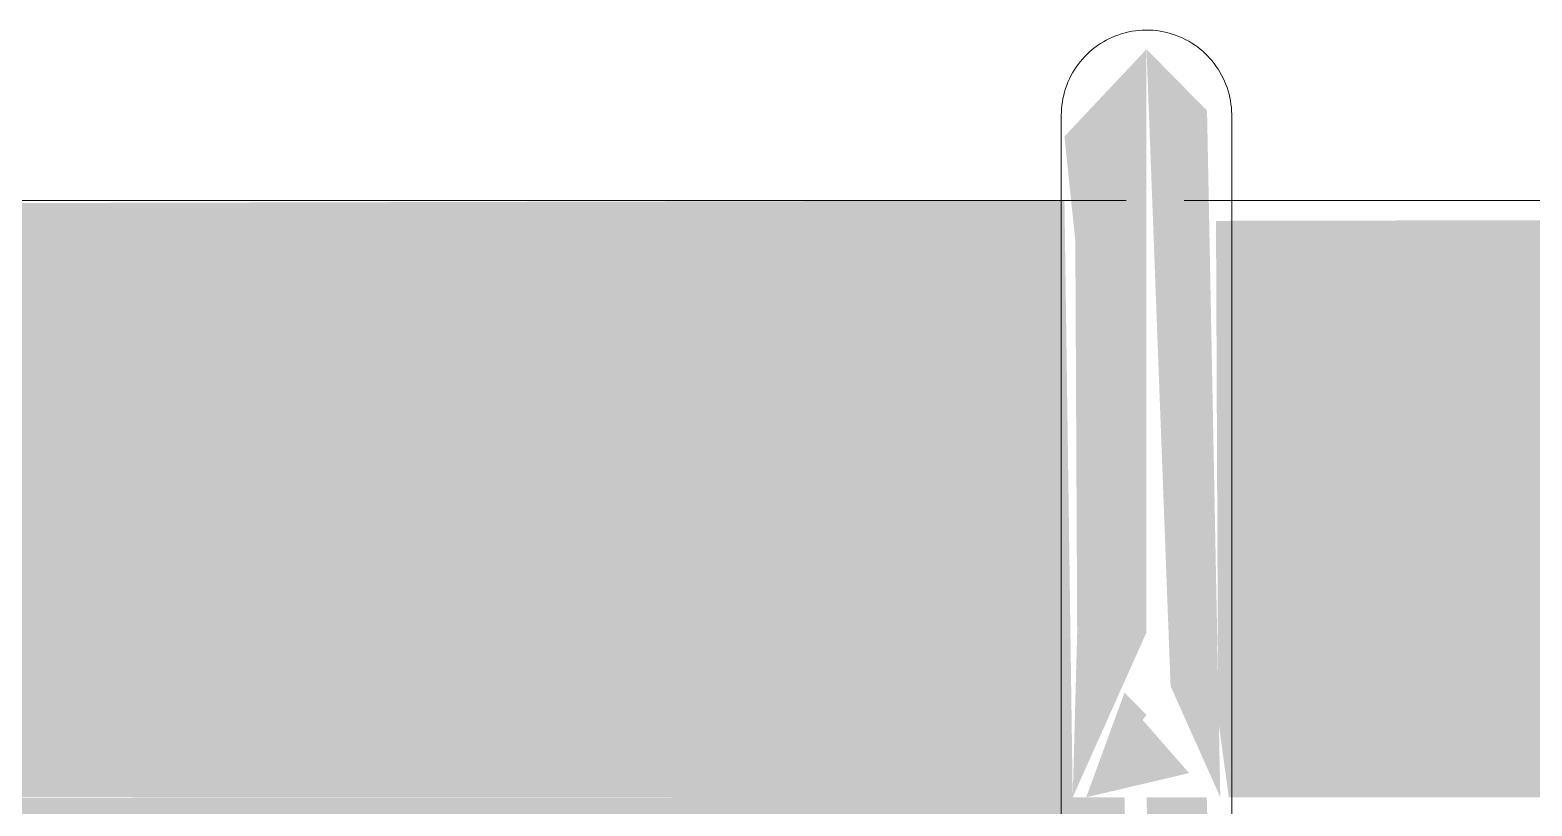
# Model space of a CAD drawing. Header units: inches. Extents: x -54880 to -186, y -265 to 853.
# Drawn here: x -25666.29 to -25661.884, y 292.224 to 294.5 of the extents above; entities that cross this region are included whole.
import ezdxf

# ---------------------------------------------------------------- set-up
doc = ezdxf.new("R2010")
doc.units = ezdxf.units.IN
doc.header["$MEASUREMENT"] = 0
doc.layers.add('Q-SPCQ', color=91, linetype='Continuous', lineweight=9)

# ---------------------------------------------------------------- blocks, each defined once
blk = doc.blocks.new('Basketball_Backstop-Performance_Sports_Systems-3103-Ceiling_Hung - 27_-0_ to 27_-11 7_8_-V78-Section 13')
at = {"layer": 'Q-SPCQ'}
h = blk.add_hatch(color=256, dxfattribs=at)
h.paths.add_polyline_path([(-25663.192, 292.25), (-25663.0152, 292.4917), (-25663.0799, 292.5565), (-25663.1402, 292.3916)], flags=0)
h.paths.add_polyline_path([(-25663.2317, 292.25), (-25663.0152, 292.7334), (-25663.0152, 294.4436), (-25663.2559, 294.188), (-25663.224, 293.8817), (-25663.2185, 292.7334)], flags=0)
blk.add_hatch(color=256, dxfattribs=at).paths.add_polyline_path([(-25662.7987, 292.25), (-25662.8376, 294.2636), (-25663.0152, 294.4436), (-25662.9445, 292.5755), (-25662.8372, 292.3359)], flags=0)
h = blk.add_hatch(color=256, dxfattribs=at)
h.paths.add_polyline_path([(-25663.192, 292.25), (-25662.8902, 292.3208), (-25663.0264, 292.4764), (-25663.1402, 292.3208)], flags=0)
h.paths.add_polyline_path([(-25638.2362, 292.25), (-25633.0152, 292.25), (-25633.0152, 294), (-25662.8113, 293.9404), (-25662.805, 292.4781), (-25662.7737, 292.25), (-25646.876, 292.25)], flags=0)
h.paths.add_polyline_path([(-25681.4352, 292.25), (-25663.2317, 292.25), (-25663.2559, 294), (-25690.7652, 293.9338), (-25690.7652, 292.25), (-25690.0751, 292.25)], flags=0)
h.paths.add_polyline_path([(-25693.0152, 292.25), (-25692.0152, 292.2575), (-25692.0152, 294), (-25693.0152, 293.9404), (-25693.0152, 292.7029)], flags=0)
h = blk.add_hatch(color=256, dxfattribs=at)
h.paths.add_polyline_path([(-25633.0152, 290.5), (-25633.0152, 292.25), (-25662.7737, 292.1942), (-25662.7737, 290.5), (-25662.1402, 290.5596), (-25662.1402, 291), (-25661.9527, 291), (-25661.9527, 290.5), (-25638.2362, 290.5)], flags=0)
h.paths.add_polyline_path([(-25664.1556, 290.5), (-25664.0777, 290.5596), (-25664.0777, 291), (-25663.8902, 291), (-25663.8902, 290.5), (-25663.2567, 290.5596), (-25663.2567, 292.25), (-25690.7652, 292.233), (-25690.7652, 291.9995), (-25682.3902, 291.9995), (-25682.3902, 290.5), (-25668.4755, 290.5)], flags=0)
h.paths.add_polyline_path([(-25692.0152, 291.9995), (-25692.0152, 292.25), (-25693.0152, 292.25), (-25693.0152, 291.9995)], flags=0)
h = blk.add_hatch(color=256, dxfattribs=at)
h.paths.add_polyline_path([(-25663.0756, 288.75), (-25663.0152, 288.75), (-25663.0853, 289.0625), (-25663.2567, 289.0625), (-25663.192, 288.75), (-25663.0799, 288.75)], flags=0)
h.paths.add_polyline_path([(-25663.2384, 289.6875), (-25663.0152, 289.7418), (-25663.0799, 292.25), (-25663.2567, 292.25), (-25663.2567, 289.6875)], flags=0)
h = blk.add_hatch(color=256, dxfattribs=at)
h.paths.add_polyline_path([(-25662.7987, 288.75), (-25662.7737, 288.75), (-25662.8384, 289.0625), (-25663.0152, 289.0625), (-25662.9505, 288.75), (-25662.8384, 288.75)], flags=0)
h.paths.add_polyline_path([(-25662.7804, 289.6875), (-25662.7737, 289.7418), (-25662.8384, 292.25), (-25663.0152, 292.25), (-25662.9344, 289.6875), (-25662.7987, 289.6875)], flags=0)
for p, q in [((-25663.0753, 294), (-25690.7652, 294)), ((-25633.0152, 294), (-25662.9048, 294)), ((-25663.2652, 292.25), (-25663.2652, 289.7418)), ((-25662.7652, 289.7418), (-25662.7652, 292.25))]:
    blk.add_line(p, q, dxfattribs=at)
at = {"layer": 'Q-SPCQ', "flags": 128}
for points in [[(-25663.2652, 294.25), (-25663.265, 294.26), (-25663.2644, 294.27), (-25663.2634, 294.2799), (-25663.262, 294.2898), (-25663.2602, 294.2997), (-25663.2581, 294.3094), (-25663.2555, 294.3191), (-25663.2525, 294.3286), (-25663.2492, 294.3381), (-25663.2455, 294.3474), (-25663.2414, 294.3565), (-25663.237, 294.3654), (-25663.2322, 294.3742), (-25663.227, 294.3828), (-25663.2216, 294.3912), (-25663.2157, 294.3993), (-25663.2096, 294.4072), (-25663.2032, 294.4148), (-25663.1964, 294.4222), (-25663.1894, 294.4293), (-25663.1821, 294.4362), (-25663.1745, 294.4427), (-25663.1667, 294.4489), (-25663.1586, 294.4548), (-25663.1503, 294.4604), (-25663.1418, 294.4656), (-25663.1331, 294.4705), (-25663.1241, 294.475), (-25663.1151, 294.4792), (-25663.1058, 294.483), (-25663.0964, 294.4864), (-25663.0869, 294.4895), (-25663.0773, 294.4922), (-25663.0675, 294.4945), (-25663.0577, 294.4964), (-25663.0478, 294.4979), (-25663.0379, 294.499), (-25663.0279, 294.4997), (-25663.0179, 294.5), (-25663.0152, 294.5)], [(-25663.2652, 294.25), (-25663.265, 294.26), (-25663.2644, 294.27), (-25663.2634, 294.2799), (-25663.262, 294.2898), (-25663.2602, 294.2997), (-25663.2581, 294.3094), (-25663.2555, 294.3191), (-25663.2525, 294.3286), (-25663.2492, 294.3381), (-25663.2455, 294.3474), (-25663.2414, 294.3565), (-25663.237, 294.3654), (-25663.2322, 294.3742), (-25663.227, 294.3828), (-25663.2216, 294.3912), (-25663.2157, 294.3993), (-25663.2096, 294.4072), (-25663.2032, 294.4148), (-25663.1964, 294.4222), (-25663.1894, 294.4293), (-25663.1821, 294.4362), (-25663.1745, 294.4427), (-25663.1667, 294.4489), (-25663.1586, 294.4548), (-25663.1503, 294.4604), (-25663.1418, 294.4656), (-25663.1331, 294.4705), (-25663.1241, 294.475), (-25663.1151, 294.4792), (-25663.1058, 294.483), (-25663.0964, 294.4864), (-25663.0869, 294.4895), (-25663.0773, 294.4922), (-25663.0675, 294.4945), (-25663.0577, 294.4964), (-25663.0478, 294.4979), (-25663.0379, 294.499), (-25663.0279, 294.4997), (-25663.0179, 294.5), (-25663.0152, 294.5)], [(-25663.0152, 294.5), (-25663.0052, 294.4998), (-25662.9952, 294.4992), (-25662.9853, 294.4982), (-25662.9754, 294.4968), (-25662.9656, 294.495), (-25662.9558, 294.4928), (-25662.9461, 294.4903), (-25662.9366, 294.4873), (-25662.9272, 294.484), (-25662.9179, 294.4803), (-25662.9087, 294.4762), (-25662.8998, 294.4717), (-25662.891, 294.467), (-25662.8824, 294.4618), (-25662.8741, 294.4563), (-25662.8659, 294.4505), (-25662.858, 294.4444), (-25662.8504, 294.438), (-25662.843, 294.4312), (-25662.8359, 294.4242), (-25662.8291, 294.4169), (-25662.8225, 294.4093), (-25662.8163, 294.4015), (-25662.8104, 294.3934), (-25662.8049, 294.3851), (-25662.7996, 294.3766), (-25662.7947, 294.3678), (-25662.7902, 294.3589), (-25662.786, 294.3498), (-25662.7822, 294.3406), (-25662.7788, 294.3312), (-25662.7757, 294.3217), (-25662.773, 294.312), (-25662.7708, 294.3023), (-25662.7689, 294.2925), (-25662.7674, 294.2826), (-25662.7663, 294.2727), (-25662.7655, 294.2627), (-25662.7652, 294.2527), (-25662.7652, 294.25)], [(-25663.0152, 294.5), (-25663.0052, 294.4998), (-25662.9952, 294.4992), (-25662.9853, 294.4982), (-25662.9754, 294.4968), (-25662.9656, 294.495), (-25662.9558, 294.4928), (-25662.9461, 294.4903), (-25662.9366, 294.4873), (-25662.9272, 294.484), (-25662.9179, 294.4803), (-25662.9087, 294.4762), (-25662.8998, 294.4717), (-25662.891, 294.467), (-25662.8824, 294.4618), (-25662.8741, 294.4563), (-25662.8659, 294.4505), (-25662.858, 294.4444), (-25662.8504, 294.438), (-25662.843, 294.4312), (-25662.8359, 294.4242), (-25662.8291, 294.4169), (-25662.8225, 294.4093), (-25662.8163, 294.4015), (-25662.8104, 294.3934), (-25662.8049, 294.3851), (-25662.7996, 294.3766), (-25662.7947, 294.3678), (-25662.7902, 294.3589), (-25662.786, 294.3498), (-25662.7822, 294.3406), (-25662.7788, 294.3312), (-25662.7757, 294.3217), (-25662.773, 294.312), (-25662.7708, 294.3023), (-25662.7689, 294.2925), (-25662.7674, 294.2826), (-25662.7663, 294.2727), (-25662.7655, 294.2627), (-25662.7652, 294.2527), (-25662.7652, 294.25)], [(-25663.2652, 294.25), (-25663.2652, 294.2484), (-25663.2652, 294.2436), (-25663.2652, 294.2356), (-25663.2652, 294.2245), (-25663.2652, 294.2101), (-25663.2652, 294.1927), (-25663.2652, 294.1721), (-25663.2652, 294.1485), (-25663.2652, 294.1218), (-25663.2652, 294.0921), (-25663.2652, 294.0595), (-25663.2652, 294.024), (-25663.2652, 293.9856), (-25663.2652, 293.9445), (-25663.2652, 293.9007), (-25663.2652, 293.8542), (-25663.2652, 293.8051), (-25663.2652, 293.7536), (-25663.2652, 293.6997), (-25663.2652, 293.6434), (-25663.2652, 293.5849), (-25663.2652, 293.5243), (-25663.2652, 293.4616), (-25663.2652, 293.397), (-25663.2652, 293.3306), (-25663.2652, 293.2624), (-25663.2652, 293.1927), (-25663.2652, 293.1214), (-25663.2652, 293.0487), (-25663.2652, 292.9747), (-25663.2652, 292.8996), (-25663.2652, 292.8234), (-25663.2652, 292.7464), (-25663.2652, 292.6685), (-25663.2652, 292.5899), (-25663.2652, 292.5108), (-25663.2652, 292.4313), (-25663.2652, 292.3515), (-25663.2652, 292.2716), (-25663.2652, 292.25)], [(-25663.2652, 294.25), (-25663.2652, 294.2484), (-25663.2652, 294.2436), (-25663.2652, 294.2356)], [(-25663.2652, 293.9748), (-25663.2652, 294.0139), (-25663.2652, 294.0502), (-25663.2652, 294.0836), (-25663.2652, 294.1141), (-25663.2652, 294.1416), (-25663.2652, 294.166), (-25663.2652, 294.1874), (-25663.2652, 294.2057), (-25663.2652, 294.2209), (-25663.2652, 294.2329), (-25663.2652, 294.2418), (-25663.2652, 294.2474), (-25663.2652, 294.2499)], [(-25663.2652, 294.2329), (-25663.2652, 294.2418), (-25663.2652, 294.2474), (-25663.2652, 294.2499)], [(-25662.7652, 294.25), (-25662.7652, 294.2484), (-25662.7652, 294.2436), (-25662.7652, 294.2356), (-25662.7652, 294.2245), (-25662.7652, 294.2101), (-25662.7652, 294.1927), (-25662.7652, 294.1721), (-25662.7652, 294.1485), (-25662.7652, 294.1218), (-25662.7652, 294.0921), (-25662.7652, 294.0595), (-25662.7652, 294.024), (-25662.7652, 293.9856)], [(-25662.7652, 294.25), (-25662.7652, 294.2484), (-25662.7652, 294.2436), (-25662.7652, 294.2356)], [(-25662.7652, 292.25), (-25662.7652, 292.33), (-25662.7652, 292.4098), (-25662.7652, 292.4894), (-25662.7652, 292.5686), (-25662.7652, 292.6473), (-25662.7652, 292.7254), (-25662.7652, 292.8027), (-25662.7652, 292.8791), (-25662.7652, 292.9545), (-25662.7652, 293.0288), (-25662.7652, 293.1019), (-25662.7652, 293.1736), (-25662.7652, 293.2438), (-25662.7652, 293.3124), (-25662.7652, 293.3793), (-25662.7652, 293.4444), (-25662.7652, 293.5076), (-25662.7652, 293.5688), (-25662.7652, 293.6278), (-25662.7652, 293.6847), (-25662.7652, 293.7393), (-25662.7652, 293.7915), (-25662.7652, 293.8412), (-25662.7652, 293.8884), (-25662.7652, 293.9329), (-25662.7652, 293.9748), (-25662.7652, 294.0139), (-25662.7652, 294.0502), (-25662.7652, 294.0836), (-25662.7652, 294.1141), (-25662.7652, 294.1416), (-25662.7652, 294.166), (-25662.7652, 294.1874), (-25662.7652, 294.2057), (-25662.7652, 294.2209), (-25662.7652, 294.2329), (-25662.7652, 294.2418), (-25662.7652, 294.2474), (-25662.7652, 294.2499)], [(-25662.7652, 294.2329), (-25662.7652, 294.2418), (-25662.7652, 294.2474), (-25662.7652, 294.2499)], [(-25663.2652, 294.0139), (-25663.2652, 294.0502), (-25663.2652, 294.0836)], [(-25663.2652, 294.0595), (-25663.2652, 294.024), (-25663.2652, 293.9856)], [(-25662.7652, 294.0139), (-25662.7652, 294.0502), (-25662.7652, 294.0836)], [(-25662.7652, 294.0595), (-25662.7652, 294.024), (-25662.7652, 293.9856)]]:
    blk.add_lwpolyline(points, dxfattribs=at)

msp = doc.modelspace()

# ---------------------------------------------------------------- block references
at = {"layer": 'Q-SPCQ'}
msp.add_blockref('Basketball_Backstop-Performance_Sports_Systems-3103-Ceiling_Hung - 27_-0_ to 27_-11 7_8_-V78-Section 13', (0, 0), dxfattribs=at)

doc.saveas('drawing.dxf')
